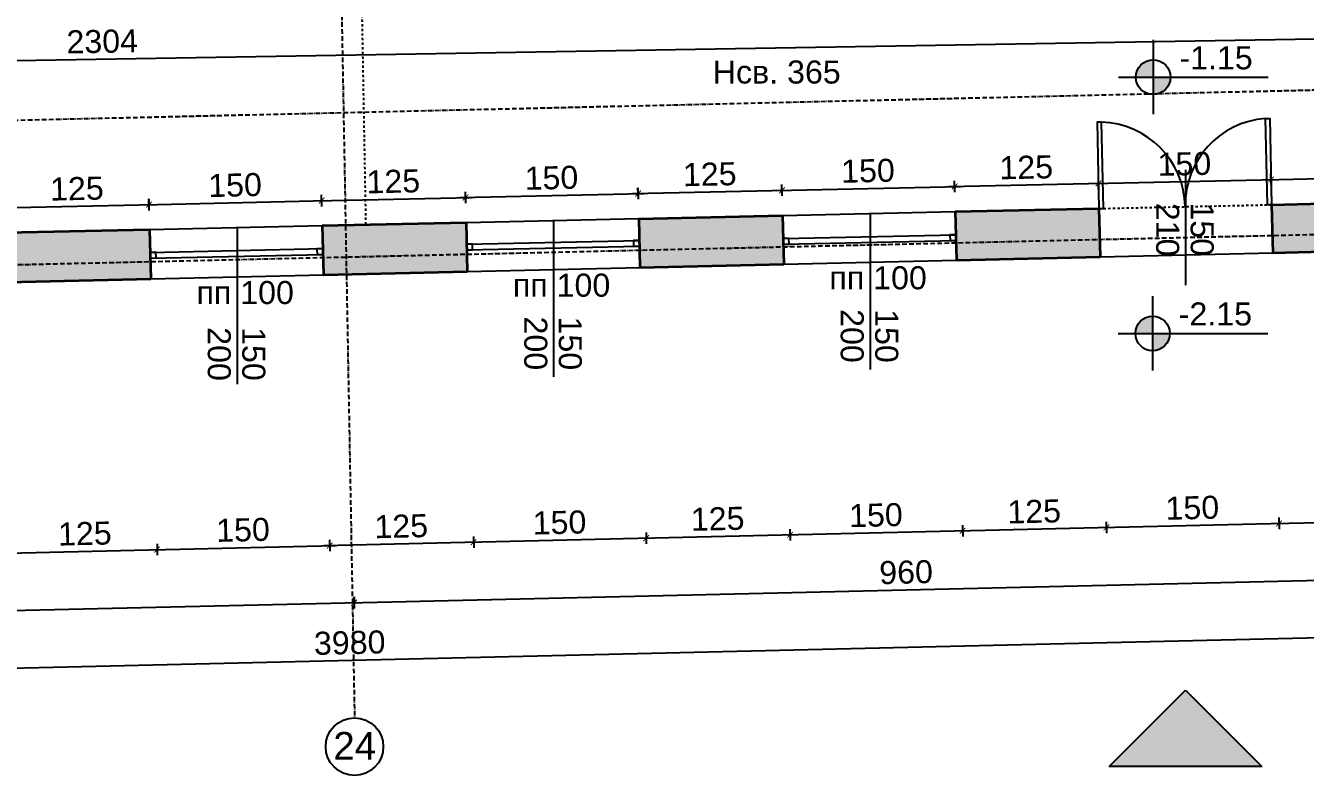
# Model space of a CAD drawing. Header units: inches. Extents: x -72385 to 39588, y -6525 to 66685.
# Drawn here: x -39967 to -38855, y 19434 to 20085 of the extents above; entities that cross this region are included whole.
import ezdxf

# ---------------------------------------------------------------- set-up
doc = ezdxf.new("R2010")
doc.units = ezdxf.units.IN
doc.header["$MEASUREMENT"] = 0
doc.linetypes.add('DashDot', pattern=[0.6, 0.4, -0.1, 0, -0.1])
doc.linetypes.add('Hidden', pattern=[0.4, 0.2, -0.2])
for name, color, linetype, lineweight in [('Врати', 251, 'Continuous', 25), ('Входове', 252, 'Continuous', 25), ('Изгледни линии', 253, 'Continuous', 25), ('Линия на разрез', 252, 'DashDot', 25), ('Надписи Hсв', 252, 'Continuous', 25), ('Надписи врати', 252, 'Continuous', 25), ('Надписи коти външни', 252, 'Continuous', 25), ('Надписи коти вътрешни', 252, 'Continuous', 25), ('Надписи нива', 252, 'Continuous', 25), ('Надписи Оси', 252, 'Continuous', 25), ('Надписи прозорци', 252, 'Continuous', 25), ('Оси', 252, 'DashDot', 25), ('Прозорци', 251, 'Continuous', 25), ('Пунктир', 253, 'Hidden', 25), ('Разрезни линии', 7, 'Continuous', 35), ('Щрих стени', 254, 'Continuous', 25)]:
    doc.layers.add(name, color=color, linetype=linetype, lineweight=lineweight)
doc.styles.add('Arial Regular', font='arial.ttf')
doc.styles.get("Standard").update_dxf_attribs({"font": 'arial.ttf'})
doc.dimstyles.new('Annotative', dxfattribs={"dimscale": 0, "dimtxt": 20, "dimasz": 5, "dimexe": 5, "dimexo": 5, "dimgap": 5, "dimtad": 1, "dimdec": 0, "dimzin": 0, "dimdsep": 46, "dimtxsty": 'Standard', "dimblk": 'ARCHTICK', "dimcen": 5, "dimdle": 5, "dimadec": 0, "dimazin": 0, "dimtfac": 1, "dimtdec": 0, "dimtofl": 0, "dimtmove": 0, "dimatfit": 3, "dimldrblk": 'ARCHTICK', "dimfxl": 5, "dimfxlon": 1, "dimtolj": 1, "dimtzin": 0, "dimarcsym": 1})

# ---------------------------------------------------------------- blocks, each defined once
blk = doc.blocks.new('_ArchTick')
at = {"color": 0, "linetype": 'ByBlock', "const_width": 0.15}
blk.add_lwpolyline([(-0.5, -0.5), (0.5, 0.5)], dxfattribs=at)
blk = doc.blocks.new('*D3326')
at = {"layer": 'Defpoints', "color": 0, "ltscale": 50, "transparency": 16777216}
for p in [(-39859.4, 19929.5), (-39983.9, 19905.3), (-39859, 19908)]:
    blk.add_point(p, dxfattribs=at)
at = {"layer": 'Надписи коти вътрешни', "color": 0, "lineweight": -2, "ltscale": 50, "transparency": 16777216}
for p, q in [((-39989.4, 19926.6), (-39854.4, 19929.6)), ((-39984.3, 19921.8), (-39984.5, 19931.8)), ((-39859.3, 19924.5), (-39859.5, 19934.5))]:
    blk.add_line(p, q, dxfattribs=at)
at = {"layer": 'Надписи коти вътрешни', "color": 0, "lineweight": -2, "ltscale": 50, "transparency": 16777216, "xscale": 5, "yscale": 5, "zscale": 5}
for p, rotation in [((-39984.4, 19926.8), 181.2547692841759), ((-39859.4, 19929.5), 1.254769284175921)]:
    blk.add_blockref('_ArchTick', p, dxfattribs=dict(at, rotation=rotation))
at = {"layer": 'Надписи коти вътрешни', "color": 0, "ltscale": 50, "transparency": 16777216, "insert": (-39922.2, 19943.3), "char_height": 20, "attachment_point": 5, "rotation": 1.2548}
blk.add_mtext('\\A1;125', dxfattribs=at)
blk = doc.blocks.new('*D3327')
at = {"layer": 'Defpoints', "color": 0, "ltscale": 50, "transparency": 16777216}
for p in [(-39709.5, 19933), (-39859, 19908), (-39709, 19911.5)]:
    blk.add_point(p, dxfattribs=at)
at = {"layer": 'Надписи коти вътрешни', "color": 0, "lineweight": -2, "ltscale": 50, "transparency": 16777216}
for p, q in [((-39709.4, 19928), (-39709.6, 19938)), ((-39864.5, 19929.4), (-39704.5, 19933.1)), ((-39859.3, 19924.5), (-39859.6, 19934.5))]:
    blk.add_line(p, q, dxfattribs=at)
at = {"layer": 'Надписи коти вътрешни', "color": 0, "lineweight": -2, "ltscale": 50, "transparency": 16777216, "xscale": 5, "yscale": 5, "zscale": 5}
for p, rotation in [((-39859.5, 19929.5), 181.33372640384), ((-39709.5, 19933), 1.333726403840047)]:
    blk.add_blockref('_ArchTick', p, dxfattribs=dict(at, rotation=rotation))
at = {"layer": 'Надписи коти вътрешни', "color": 0, "ltscale": 50, "transparency": 16777216, "insert": (-39784.8, 19946.4), "char_height": 20, "attachment_point": 5, "rotation": 1.3337}
blk.add_mtext('\\A1;150', dxfattribs=at)
blk = doc.blocks.new('*D3328')
at = {"layer": 'Defpoints', "color": 0, "ltscale": 50, "transparency": 16777216}
for p in [(-39584.5, 19935.7), (-39709, 19911.3), (-39584, 19914.1)]:
    blk.add_point(p, dxfattribs=at)
at = {"layer": 'Надписи коти вътрешни', "color": 0, "lineweight": -2, "ltscale": 50, "transparency": 16777216}
for p, q in [((-39709.4, 19928), (-39709.6, 19938)), ((-39584.4, 19930.7), (-39584.6, 19940.7)), ((-39714.5, 19932.9), (-39579.5, 19935.8))]:
    blk.add_line(p, q, dxfattribs=at)
at = {"layer": 'Надписи коти вътрешни', "color": 0, "lineweight": -2, "ltscale": 50, "transparency": 16777216, "xscale": 5, "yscale": 5, "zscale": 5}
for p, rotation in [((-39584.5, 19935.7), 1.254769284175997), ((-39709.5, 19933), 181.2547692841759)]:
    blk.add_blockref('_ArchTick', p, dxfattribs=dict(at, rotation=rotation))
at = {"layer": 'Надписи коти вътрешни', "color": 0, "ltscale": 50, "transparency": 16777216, "insert": (-39647.3, 19949.6), "char_height": 20, "attachment_point": 5, "rotation": 1.2548}
blk.add_mtext('\\A1;125', dxfattribs=at)
blk = doc.blocks.new('*D3329')
at = {"layer": 'Defpoints', "color": 0, "ltscale": 50, "transparency": 16777216}
for p in [(-39434.6, 19939.2), (-39434.1, 19917.6), (-39584, 19914.1)]:
    blk.add_point(p, dxfattribs=at)
at = {"layer": 'Надписи коти вътрешни', "color": 0, "lineweight": -2, "ltscale": 50, "transparency": 16777216}
for p, q in [((-39589.5, 19935.6), (-39429.6, 19939.3)), ((-39584.4, 19930.7), (-39584.6, 19940.7)), ((-39434.4, 19934.2), (-39434.7, 19944.2))]:
    blk.add_line(p, q, dxfattribs=at)
at = {"layer": 'Надписи коти вътрешни', "color": 0, "lineweight": -2, "ltscale": 50, "transparency": 16777216, "xscale": 5, "yscale": 5, "zscale": 5}
for p, rotation in [((-39584.5, 19935.7), 181.33372640384), ((-39434.6, 19939.2), 1.333726403840047)]:
    blk.add_blockref('_ArchTick', p, dxfattribs=dict(at, rotation=rotation))
at = {"layer": 'Надписи коти вътрешни', "color": 0, "ltscale": 50, "transparency": 16777216, "insert": (-39509.9, 19952.7), "char_height": 20, "attachment_point": 5, "rotation": 1.3337}
blk.add_mtext('\\A1;150', dxfattribs=at)
blk = doc.blocks.new('*D3330')
at = {"layer": 'Defpoints', "color": 0, "ltscale": 50, "transparency": 16777216}
for p in [(-39309.6, 19941.9), (-39434.1, 19917.3), (-39309.1, 19920.1)]:
    blk.add_point(p, dxfattribs=at)
at = {"layer": 'Надписи коти вътрешни', "color": 0, "lineweight": -2, "ltscale": 50, "transparency": 16777216}
for p, q in [((-39439.5, 19939.1), (-39304.6, 19942.1)), ((-39434.4, 19934.2), (-39434.6, 19944.2)), ((-39309.5, 19937), (-39309.7, 19946.9))]:
    blk.add_line(p, q, dxfattribs=at)
at = {"layer": 'Надписи коти вътрешни', "color": 0, "lineweight": -2, "ltscale": 50, "transparency": 16777216, "xscale": 5, "yscale": 5, "zscale": 5}
for p, rotation in [((-39434.5, 19939.2), 181.2547692841726), ((-39309.6, 19941.9), 1.254769284172587)]:
    blk.add_blockref('_ArchTick', p, dxfattribs=dict(at, rotation=rotation))
at = {"layer": 'Надписи коти вътрешни', "color": 0, "ltscale": 50, "transparency": 16777216, "insert": (-39372.4, 19955.8), "char_height": 20, "attachment_point": 5, "rotation": 1.2548}
blk.add_mtext('\\A1;125', dxfattribs=at)
blk = doc.blocks.new('*D3331')
at = {"layer": 'Defpoints', "color": 0, "ltscale": 50, "transparency": 16777216}
for p in [(-39159.6, 19945.2), (-39309.1, 19920.1), (-39159.1, 19923.4)]:
    blk.add_point(p, dxfattribs=at)
at = {"layer": 'Надписи коти вътрешни', "color": 0, "lineweight": -2, "ltscale": 50, "transparency": 16777216}
for p, q in [((-39159.5, 19940.2), (-39159.7, 19950.2)), ((-39314.6, 19941.8), (-39154.6, 19945.3)), ((-39309.5, 19937), (-39309.7, 19946.9))]:
    blk.add_line(p, q, dxfattribs=at)
at = {"layer": 'Надписи коти вътрешни', "color": 0, "lineweight": -2, "ltscale": 50, "transparency": 16777216, "xscale": 5, "yscale": 5, "zscale": 5}
for p, rotation in [((-39159.6, 19945.2), 1.25476928417657), ((-39309.6, 19941.9), 181.2547692841766)]:
    blk.add_blockref('_ArchTick', p, dxfattribs=dict(at, rotation=rotation))
at = {"layer": 'Надписи коти вътрешни', "color": 0, "ltscale": 50, "transparency": 16777216, "insert": (-39234.9, 19958.8), "char_height": 20, "attachment_point": 5, "rotation": 1.2548}
blk.add_mtext('\\A1;150', dxfattribs=at)
blk = doc.blocks.new('*D3332')
at = {"layer": 'Defpoints', "color": 0, "ltscale": 50, "transparency": 16777216}
for p in [(-39034.6, 19948), (-39034.2, 19926.1), (-39159.1, 19923.4)]:
    blk.add_point(p, dxfattribs=at)
at = {"layer": 'Надписи коти вътрешни', "color": 0, "lineweight": -2, "ltscale": 50, "transparency": 16777216}
for p, q in [((-39164.6, 19945.1), (-39029.6, 19948.1)), ((-39159.5, 19940.2), (-39159.7, 19950.2)), ((-39034.5, 19943), (-39034.7, 19953))]:
    blk.add_line(p, q, dxfattribs=at)
at = {"layer": 'Надписи коти вътрешни', "color": 0, "lineweight": -2, "ltscale": 50, "transparency": 16777216, "xscale": 5, "yscale": 5, "zscale": 5}
for p, rotation in [((-39159.6, 19945.2), 181.2547692841759), ((-39034.6, 19948), 1.254769284175921)]:
    blk.add_blockref('_ArchTick', p, dxfattribs=dict(at, rotation=rotation))
at = {"layer": 'Надписи коти вътрешни', "color": 0, "ltscale": 50, "transparency": 16777216, "insert": (-39097.4, 19961.8), "char_height": 20, "attachment_point": 5, "rotation": 1.2548}
blk.add_mtext('\\A1;125', dxfattribs=at)
blk = doc.blocks.new('*D3333')
at = {"layer": 'Defpoints', "color": 0, "ltscale": 50, "transparency": 16777216}
for p in [(-38884.7, 19951.3), (-39034.2, 19926.1), (-38884.2, 19929.4)]:
    blk.add_point(p, dxfattribs=at)
at = {"layer": 'Надписи коти вътрешни', "color": 0, "lineweight": -2, "ltscale": 50, "transparency": 16777216}
for p, q in [((-39039.6, 19947.9), (-38879.7, 19951.4)), ((-39034.5, 19943), (-39034.7, 19953)), ((-38884.6, 19946.3), (-38884.8, 19956.3))]:
    blk.add_line(p, q, dxfattribs=at)
at = {"layer": 'Надписи коти вътрешни', "color": 0, "lineweight": -2, "ltscale": 50, "transparency": 16777216, "xscale": 5, "yscale": 5, "zscale": 5}
for p, rotation in [((-39034.6, 19948), 181.254769282157), ((-38884.7, 19951.3), 1.254769282156981)]:
    blk.add_blockref('_ArchTick', p, dxfattribs=dict(at, rotation=rotation))
at = {"layer": 'Надписи коти вътрешни', "color": 0, "ltscale": 50, "transparency": 16777216, "insert": (-38960, 19964.8), "char_height": 20, "attachment_point": 5, "rotation": 1.2548}
blk.add_mtext('\\A1;150', dxfattribs=at)
blk = doc.blocks.new('*D3334')
at = {"layer": 'Defpoints', "color": 0, "ltscale": 50, "transparency": 16777216}
for p in [(-38747.4, 19954.3), (-38884.2, 19929.4), (-38746.9, 19932.4)]:
    blk.add_point(p, dxfattribs=at)
at = {"layer": 'Надписи коти вътрешни', "color": 0, "lineweight": -2, "ltscale": 50, "transparency": 16777216}
for p, q in [((-38747.3, 19949.3), (-38747.5, 19959.3)), ((-38889.7, 19951.1), (-38742.4, 19954.4)), ((-38884.6, 19946.3), (-38884.8, 19956.3))]:
    blk.add_line(p, q, dxfattribs=at)
at = {"layer": 'Надписи коти вътрешни', "color": 0, "lineweight": -2, "ltscale": 50, "transparency": 16777216, "xscale": 5, "yscale": 5, "zscale": 5}
for p, rotation in [((-38884.7, 19951.3), 181.2547692841747), ((-38747.4, 19954.3), 1.254769284174712)]:
    blk.add_blockref('_ArchTick', p, dxfattribs=dict(at, rotation=rotation))
at = {"layer": 'Надписи коти вътрешни', "color": 0, "ltscale": 50, "transparency": 16777216, "insert": (-38816.3, 19968), "char_height": 20, "attachment_point": 5, "rotation": 1.2548}
blk.add_mtext('\\A1;137', dxfattribs=at)
blk = doc.blocks.new('*D4644')
at = {"layer": 'Defpoints', "color": 0, "ltscale": 50, "transparency": 16777216}
for p in [(-38749.6, 20171.7), (-41053.5, 20133.6), (-38748, 20074.9)]:
    blk.add_point(p, dxfattribs=at)
at = {"layer": 'Надписи коти вътрешни', "color": 0, "lineweight": -2, "ltscale": 50, "transparency": 16777216}
for p, q in [((-41056.9, 20036.7), (-38743, 20075)), ((-38748.1, 20079.9), (-38748, 20069.9)), ((-41052, 20041.8), (-41051.8, 20031.8))]:
    blk.add_line(p, q, dxfattribs=at)
at = {"layer": 'Надписи коти вътрешни', "color": 0, "lineweight": -2, "ltscale": 50, "transparency": 16777216, "xscale": 5, "yscale": 5, "zscale": 5}
for p, rotation in [((-38748, 20074.9), 0.9485552265700729), ((-41051.9, 20036.8), 180.9485552265701)]:
    blk.add_blockref('_ArchTick', p, dxfattribs=dict(at, rotation=rotation))
at = {"layer": 'Надписи коти вътрешни', "color": 0, "ltscale": 50, "transparency": 16777216, "insert": (-39900.2, 20071.1), "char_height": 20, "attachment_point": 5, "rotation": 0.9486}
blk.add_mtext('\\A1;2304', dxfattribs=at)
blk = doc.blocks.new('*D5786')
at = {"layer": 'Defpoints', "color": 0, "ltscale": 10, "transparency": 16777216}
for p in [(-39982.9, 19862.2), (-39858, 19865.1), (-39852.5, 19630.1)]:
    blk.add_point(p, dxfattribs=at)
at = {"layer": 'Надписи коти външни', "color": 0, "lineweight": -2, "ltscale": 10, "transparency": 16777216}
for p, q in [((-39982.4, 19627.1), (-39847.5, 19630.3)), ((-39977.6, 19632.2), (-39977.3, 19622.2)), ((-39852.6, 19635.1), (-39852.4, 19625.1))]:
    blk.add_line(p, q, dxfattribs=at)
at = {"layer": 'Надписи коти външни', "color": 0, "lineweight": -2, "ltscale": 10, "transparency": 16777216, "xscale": 5, "yscale": 5, "zscale": 5}
for p, rotation in [((-39977.5, 19627.2), 181.3337264038452), ((-39852.5, 19630.1), 1.333726403845212)]:
    blk.add_blockref('_ArchTick', p, dxfattribs=dict(at, rotation=rotation))
at = {"layer": 'Надписи коти външни', "color": 0, "ltscale": 10, "transparency": 16777216, "insert": (-39915.3, 19643.9), "char_height": 20, "attachment_point": 5, "rotation": 1.3337}
blk.add_mtext('\\A1;125', dxfattribs=at)
blk = doc.blocks.new('*D5787')
at = {"layer": 'Defpoints', "color": 0, "ltscale": 10, "transparency": 16777216}
for p in [(-39858, 19865.1), (-39708, 19868.6), (-39702.5, 19633.6)]:
    blk.add_point(p, dxfattribs=at)
at = {"layer": 'Надписи коти външни', "color": 0, "lineweight": -2, "ltscale": 10, "transparency": 16777216}
for p, q in [((-39702.6, 19638.6), (-39702.4, 19628.6)), ((-39857.5, 19630), (-39697.5, 19633.7)), ((-39852.6, 19635.1), (-39852.4, 19625.1))]:
    blk.add_line(p, q, dxfattribs=at)
at = {"layer": 'Надписи коти външни', "color": 0, "lineweight": -2, "ltscale": 10, "transparency": 16777216, "xscale": 5, "yscale": 5, "zscale": 5}
for p, rotation in [((-39852.5, 19630.1), 181.3337264038304), ((-39702.5, 19633.6), 1.333726403830378)]:
    blk.add_blockref('_ArchTick', p, dxfattribs=dict(at, rotation=rotation))
at = {"layer": 'Надписи коти външни', "color": 0, "ltscale": 10, "transparency": 16777216, "insert": (-39777.9, 19647.1), "char_height": 20, "attachment_point": 5, "rotation": 1.3337}
blk.add_mtext('\\A1;150', dxfattribs=at)
blk = doc.blocks.new('*D5788')
at = {"layer": 'Defpoints', "color": 0, "ltscale": 10, "transparency": 16777216}
for p in [(-39583, 19871.5), (-39708, 19868.6), (-39577.6, 19636.5)]:
    blk.add_point(p, dxfattribs=at)
at = {"layer": 'Надписи коти външни', "color": 0, "lineweight": -2, "ltscale": 10, "transparency": 16777216}
for p, q in [((-39707.5, 19633.5), (-39572.6, 19636.7)), ((-39702.6, 19638.6), (-39702.4, 19628.6)), ((-39577.7, 19641.5), (-39577.4, 19631.5))]:
    blk.add_line(p, q, dxfattribs=at)
at = {"layer": 'Надписи коти външни', "color": 0, "lineweight": -2, "ltscale": 10, "transparency": 16777216, "xscale": 5, "yscale": 5, "zscale": 5}
for p, rotation in [((-39577.6, 19636.5), 1.333726403831956), ((-39702.5, 19633.6), 181.333726403832)]:
    blk.add_blockref('_ArchTick', p, dxfattribs=dict(at, rotation=rotation))
at = {"layer": 'Надписи коти външни', "color": 0, "ltscale": 10, "transparency": 16777216, "insert": (-39640.4, 19650.3), "char_height": 20, "attachment_point": 5, "rotation": 1.3337}
blk.add_mtext('\\A1;125', dxfattribs=at)
blk = doc.blocks.new('*D5789')
at = {"layer": 'Defpoints', "color": 0, "ltscale": 10, "transparency": 16777216}
for p in [(-39583, 19871.5), (-39433.1, 19875), (-39427.6, 19640)]:
    blk.add_point(p, dxfattribs=at)
at = {"layer": 'Надписи коти външни', "color": 0, "lineweight": -2, "ltscale": 10, "transparency": 16777216}
for p, q in [((-39582.6, 19636.4), (-39422.6, 19640.2)), ((-39577.7, 19641.5), (-39577.4, 19631.5)), ((-39427.7, 19645), (-39427.5, 19635))]:
    blk.add_line(p, q, dxfattribs=at)
at = {"layer": 'Надписи коти външни', "color": 0, "lineweight": -2, "ltscale": 10, "transparency": 16777216, "xscale": 5, "yscale": 5, "zscale": 5}
for p, rotation in [((-39577.6, 19636.5), 181.3337264038428), ((-39427.6, 19640), 1.333726403842757)]:
    blk.add_blockref('_ArchTick', p, dxfattribs=dict(at, rotation=rotation))
at = {"layer": 'Надписи коти външни', "color": 0, "ltscale": 10, "transparency": 16777216, "insert": (-39502.9, 19653.5), "char_height": 20, "attachment_point": 5, "rotation": 1.3337}
blk.add_mtext('\\A1;150', dxfattribs=at)
blk = doc.blocks.new('*D5790')
at = {"layer": 'Defpoints', "color": 0, "ltscale": 10, "transparency": 16777216}
for p in [(-39433.1, 19875), (-39308.1, 19877.9), (-39302.6, 19642.9)]:
    blk.add_point(p, dxfattribs=at)
at = {"layer": 'Надписи коти външни', "color": 0, "lineweight": -2, "ltscale": 10, "transparency": 16777216}
for p, q in [((-39302.7, 19647.9), (-39302.5, 19637.9)), ((-39432.6, 19639.9), (-39297.6, 19643.1)), ((-39427.7, 19645), (-39427.5, 19635))]:
    blk.add_line(p, q, dxfattribs=at)
at = {"layer": 'Надписи коти външни', "color": 0, "lineweight": -2, "ltscale": 10, "transparency": 16777216, "xscale": 5, "yscale": 5, "zscale": 5}
for p, rotation in [((-39427.6, 19640), 181.333726403832), ((-39302.6, 19642.9), 1.333726403832032)]:
    blk.add_blockref('_ArchTick', p, dxfattribs=dict(at, rotation=rotation))
at = {"layer": 'Надписи коти външни', "color": 0, "ltscale": 10, "transparency": 16777216, "insert": (-39365.5, 19656.7), "char_height": 20, "attachment_point": 5, "rotation": 1.3337}
blk.add_mtext('\\A1;125', dxfattribs=at)
blk = doc.blocks.new('*D5808')
at = {"layer": 'Defpoints', "color": 0, "ltscale": 10, "transparency": 16777216}
for p in [(-39158.1, 19881.4), (-39308.1, 19877.9), (-39152.7, 19646.4)]:
    blk.add_point(p, dxfattribs=at)
at = {"layer": 'Надписи коти външни', "color": 0, "lineweight": -2, "ltscale": 10, "transparency": 16777216}
for p, q in [((-39302.7, 19647.9), (-39302.5, 19637.9)), ((-39152.8, 19651.4), (-39152.6, 19641.4)), ((-39307.6, 19642.8), (-39147.7, 19646.6))]:
    blk.add_line(p, q, dxfattribs=at)
at = {"layer": 'Надписи коти външни', "color": 0, "lineweight": -2, "ltscale": 10, "transparency": 16777216, "xscale": 5, "yscale": 5, "zscale": 5}
for p, rotation in [((-39152.7, 19646.4), 1.333726403830314), ((-39302.6, 19642.9), 181.3337264038303)]:
    blk.add_blockref('_ArchTick', p, dxfattribs=dict(at, rotation=rotation))
at = {"layer": 'Надписи коти външни', "color": 0, "ltscale": 10, "transparency": 16777216, "insert": (-39228, 19659.9), "char_height": 20, "attachment_point": 5, "rotation": 1.3337}
blk.add_mtext('\\A1;150', dxfattribs=at)
blk = doc.blocks.new('*D5809')
at = {"layer": 'Defpoints', "color": 0, "ltscale": 10, "transparency": 16777216}
for p in [(-39158.1, 19881.4), (-39033.2, 19884.3), (-39027.7, 19649.3)]:
    blk.add_point(p, dxfattribs=at)
at = {"layer": 'Надписи коти външни', "color": 0, "lineweight": -2, "ltscale": 10, "transparency": 16777216}
for p, q in [((-39157.7, 19646.3), (-39022.7, 19649.5)), ((-39152.8, 19651.4), (-39152.6, 19641.4)), ((-39027.8, 19654.3), (-39027.6, 19644.3))]:
    blk.add_line(p, q, dxfattribs=at)
at = {"layer": 'Надписи коти външни', "color": 0, "lineweight": -2, "ltscale": 10, "transparency": 16777216, "xscale": 5, "yscale": 5, "zscale": 5}
for p, rotation in [((-39152.7, 19646.4), 181.333726403832), ((-39027.7, 19649.3), 1.333726403832032)]:
    blk.add_blockref('_ArchTick', p, dxfattribs=dict(at, rotation=rotation))
at = {"layer": 'Надписи коти външни', "color": 0, "ltscale": 10, "transparency": 16777216, "insert": (-39090.5, 19663.1), "char_height": 20, "attachment_point": 5, "rotation": 1.3337}
blk.add_mtext('\\A1;125', dxfattribs=at)
blk = doc.blocks.new('*D5810')
at = {"layer": 'Defpoints', "color": 0, "ltscale": 10, "transparency": 16777216}
for p in [(-39033.2, 19884.3), (-38883.2, 19887.8), (-38877.7, 19652.8)]:
    blk.add_point(p, dxfattribs=at)
at = {"layer": 'Надписи коти външни', "color": 0, "lineweight": -2, "ltscale": 10, "transparency": 16777216}
for p, q in [((-39032.7, 19649.2), (-38872.7, 19653)), ((-39027.8, 19654.3), (-39027.6, 19644.3)), ((-38877.9, 19657.8), (-38877.6, 19647.8))]:
    blk.add_line(p, q, dxfattribs=at)
at = {"layer": 'Надписи коти външни', "color": 0, "lineweight": -2, "ltscale": 10, "transparency": 16777216, "xscale": 5, "yscale": 5, "zscale": 5}
for p, rotation in [((-39027.7, 19649.3), 181.3337264038303), ((-38877.7, 19652.8), 1.333726403830314)]:
    blk.add_blockref('_ArchTick', p, dxfattribs=dict(at, rotation=rotation))
at = {"layer": 'Надписи коти външни', "color": 0, "ltscale": 10, "transparency": 16777216, "insert": (-38953.1, 19666.3), "char_height": 20, "attachment_point": 5, "rotation": 1.3337}
blk.add_mtext('\\A1;150', dxfattribs=at)
blk = doc.blocks.new('*D6013')
at = {"layer": 'Defpoints', "color": 0, "ltscale": 10, "transparency": 16777216}
for p in [(-37702.8, 19915.3), (-41682.5, 19822.6), (-37695, 19580.4)]:
    blk.add_point(p, dxfattribs=at)
at = {"layer": 'Надписи коти външни', "color": 0, "lineweight": -2, "ltscale": 10, "transparency": 16777216}
for p, q in [((-37695.1, 19585.4), (-37694.8, 19575.4)), ((-41679.7, 19487.6), (-37690, 19580.5)), ((-41674.9, 19492.7), (-41674.6, 19482.7))]:
    blk.add_line(p, q, dxfattribs=at)
at = {"layer": 'Надписи коти външни', "color": 0, "lineweight": -2, "ltscale": 10, "transparency": 16777216, "xscale": 5, "yscale": 5, "zscale": 5}
for p, rotation in [((-37695, 19580.4), 1.33402239480371), ((-41674.7, 19487.7), 181.3340223948037)]:
    blk.add_blockref('_ArchTick', p, dxfattribs=dict(at, rotation=rotation))
at = {"layer": 'Надписи коти външни', "color": 0, "ltscale": 10, "transparency": 16777216, "insert": (-39685.2, 19549.2), "char_height": 20, "attachment_point": 5, "rotation": 1.334}
blk.add_mtext('\\A1;3980', dxfattribs=at)
blk = doc.blocks.new('*D6558')
at = {"layer": 'Defpoints', "color": 0, "ltscale": 10, "transparency": 16777216}
for p in [(-37702.8, 19915.3), (-38883.2, 19887.8), (-37697.3, 19680.3)]:
    blk.add_point(p, dxfattribs=at)
at = {"layer": 'Надписи коти външни', "color": 0, "lineweight": -2, "ltscale": 10, "transparency": 16777216}
for p, q in [((-37697.4, 19685.3), (-37697.2, 19675.3)), ((-38882.7, 19652.7), (-37692.3, 19680.5)), ((-38877.9, 19657.8), (-38877.6, 19647.8))]:
    blk.add_line(p, q, dxfattribs=at)
at = {"layer": 'Надписи коти външни', "color": 0, "lineweight": -2, "ltscale": 10, "transparency": 16777216, "xscale": 5, "yscale": 5, "zscale": 5}
for p, rotation in [((-37697.3, 19680.3), 1.33472429729134), ((-38877.7, 19652.8), 181.3347242972914)]:
    blk.add_blockref('_ArchTick', p, dxfattribs=dict(at, rotation=rotation))
at = {"layer": 'Надписи коти външни', "color": 0, "ltscale": 10, "transparency": 16777216, "insert": (-38287.9, 19681.8), "char_height": 20, "attachment_point": 5, "rotation": 1.3347}
blk.add_mtext('\\A1;1180', dxfattribs=at)
blk = doc.blocks.new('*D6597')
at = {"layer": 'Defpoints', "color": 0, "ltscale": 10, "transparency": 16777216}
for p in [(-39688.3, 19883.9), (-40443.1, 19866.5), (-39681.4, 19584.1)]:
    blk.add_point(p, dxfattribs=at)
at = {"layer": 'Надписи коти външни', "color": 0, "lineweight": -2, "ltscale": 10, "transparency": 16777216}
for p, q in [((-40441.2, 19566.5), (-39676.4, 19584.2)), ((-39681.5, 19589.1), (-39681.3, 19579.1)), ((-40436.3, 19571.7), (-40436.1, 19561.7))]:
    blk.add_line(p, q, dxfattribs=at)
at = {"layer": 'Надписи коти външни', "color": 0, "lineweight": -2, "ltscale": 10, "transparency": 16777216, "xscale": 5, "yscale": 5, "zscale": 5}
for p, rotation in [((-39681.4, 19584.1), 1.324893216666118), ((-40436.2, 19566.7), 181.3248932166661)]:
    blk.add_blockref('_ArchTick', p, dxfattribs=dict(at, rotation=rotation))
at = {"layer": 'Надписи коти външни', "color": 0, "ltscale": 10, "transparency": 16777216, "insert": (-40059.1, 19590.5), "char_height": 20, "attachment_point": 5, "rotation": 1.3249}
blk.add_mtext('\\A1;755', dxfattribs=at)
blk = doc.blocks.new('*D6594')
at = {"layer": 'Defpoints', "color": 0, "ltscale": 10, "transparency": 16777216}
for p in [(-38728.6, 19906.4), (-39688.3, 19883.9), (-38721.6, 19606.5)]:
    blk.add_point(p, dxfattribs=at)
at = {"layer": 'Надписи коти външни', "color": 0, "lineweight": -2, "ltscale": 10, "transparency": 16777216}
for p, q in [((-39686.3, 19583.9), (-38716.6, 19606.6)), ((-38721.7, 19611.5), (-38721.4, 19601.5)), ((-39681.4, 19589), (-39681.2, 19579))]:
    blk.add_line(p, q, dxfattribs=at)
at = {"layer": 'Надписи коти външни', "color": 0, "lineweight": -2, "ltscale": 10, "transparency": 16777216, "xscale": 5, "yscale": 5, "zscale": 5}
for p, rotation in [((-38721.6, 19606.5), 1.340673327828443), ((-39681.3, 19584), 181.3406733278284)]:
    blk.add_blockref('_ArchTick', p, dxfattribs=dict(at, rotation=rotation))
at = {"layer": 'Надписи коти външни', "color": 0, "ltscale": 10, "transparency": 16777216, "insert": (-39201.8, 19610.4), "char_height": 20, "attachment_point": 5, "rotation": 1.3407}
blk.add_mtext('\\A1;960', dxfattribs=at)

msp = doc.modelspace()

# ---------------------------------------------------------------- hatches: boundary and pattern name
at = {"layer": 'Входове', "ltscale": 10}
h = msp.add_hatch(color=256, dxfattribs=at)
h.dxf.hatch_style = 1
h.paths.add_polyline_path([(-38892.7, 19441.8), (-38959, 19508.1), (-39025.3, 19441.8)])
at = {"layer": 'Надписи нива', "ltscale": 50}
h = msp.add_hatch(color=256, dxfattribs=at)
h.dxf.hatch_style = 1
h.paths.add_polyline_path([(-38987.1, 20025.1, 0.414214), (-38972.1, 20040.1), (-38987.1, 20040.1)])
h.paths.add_polyline_path([(-38987.1, 20040.1), (-38987.1, 20055.1, 0.414214), (-39002.1, 20040.1)])
h = msp.add_hatch(color=256, dxfattribs=at)
h.dxf.hatch_style = 1
h.paths.add_polyline_path([(-38987.6, 19802.7, 0.414214), (-38972.6, 19817.7), (-38987.6, 19817.7)])
h.paths.add_polyline_path([(-38987.6, 19817.7), (-38987.6, 19832.7, 0.414214), (-39002.6, 19817.7)])
at = {"layer": 'Щрих стени', "ltscale": 10}
h = msp.add_hatch(color=256, dxfattribs=at)
h.dxf.hatch_style = 1
h.paths.add_polyline_path([(-39430.6, 20874.2), (-39525.6, 20872.5), (-39524.8, 20827.5), (-39429.8, 20829.3)])
h.paths.add_polyline_path([(-39185.6, 20878.8), (-39280.6, 20877), (-39279.8, 20832), (-39184.8, 20833.8)])
h.paths.add_polyline_path([(-38940.7, 20883.3), (-39035.7, 20881.6), (-39034.8, 20836.6), (-38939.9, 20838.3)])
h.paths.add_polyline_path([(-38688.1, 20903), (-38703.1, 20902.7), (-38702.9, 20887.7), (-38790.7, 20886.1), (-38789.9, 20841.1), (-38769.9, 20841.5), (-38763, 20241.5), (-38792.9, 20241), (-38792.7, 20216), (-38857.6, 20214.8), (-38856.8, 20169.8), (-38749.6, 20171.7), (-38749.3, 20137.7), (-38719.3, 20138), (-38722.3, 20397.7), (-38637, 20399.5), (-38637.6, 20429.5), (-38712.6, 20427.9), (-38714.9, 20628.8), (-38684.9, 20629.1)])
h.paths.add_polyline_path([(-39309.1, 19920.1), (-39434.1, 19917.3), (-39433.1, 19875), (-39308.1, 19877.9)])
h.paths.add_polyline_path([(-39034.2, 19926.1), (-39159.1, 19923.4), (-39158.1, 19881.4), (-39033.2, 19884.3)])
h.paths.add_polyline_path([(-37702.8, 19915.3), (-37710.3, 20400.9), (-37755.3, 20400.2), (-37748.4, 19954.3), (-38716.9, 19933.1), (-38717.4, 19978), (-38747.4, 19977.7), (-38746.9, 19932.4), (-38884.2, 19929.4), (-38883.2, 19887.8)])
h.paths.add_polyline_path([(-38441, 20438.5), (-38477.8, 20437.8), (-38476.9, 20397.8), (-38440.1, 20398.5)])
h.paths.add_polyline_path([(-38162.3, 20852.8), (-37762.4, 20860.2), (-37760, 20705.2), (-37799.9, 20704.4), (-37799.4, 20674.5), (-37769.5, 20675), (-37769, 20645), (-37759, 20645.2), (-37758.7, 20620.2), (-37713.7, 20620.9), (-37718.1, 20906), (-38223, 20896.6), (-38223.2, 20911.6), (-38238.2, 20911.4), (-38233.9, 20634), (-38203.9, 20634.3), (-38200.9, 20438.5), (-38280.9, 20436.8), (-38280.3, 20406.9), (-38205.4, 20408.4), (-38204.4, 20343.4), (-38154.4, 20344.4)])
h = msp.add_hatch(color=256, dxfattribs=at)
h.dxf.hatch_style = 1
h.paths.add_polyline_path([(-41279.3, 20173.1), (-41324.3, 20172.4), (-41328.5, 20387.4), (-41346, 20387), (-41341.8, 20172.1), (-41653.8, 20167.5), (-41655.4, 20253.3), (-41690.4, 20252.7), (-41687.4, 20087.7), (-41652.4, 20088.4), (-41653.5, 20150), (-41279.1, 20155.6)])
h.paths.add_polyline_path([(-41004.1, 20164.6), (-41029.1, 20164.2), (-41029.6, 20189.2), (-41054.6, 20188.7), (-41056.6, 20293.7), (-41086.6, 20293.1), (-41084.4, 20176), (-41179.3, 20174.6), (-41179.1, 20157.1), (-41084, 20158.5), (-41078.3, 19866.7), (-41648.1, 19853.4), (-41649.6, 19938.4), (-41684.6, 19937.8), (-41682.5, 19822.6), (-40957.7, 19839.5), (-40958.4, 19869.5), (-41048.3, 19867.4), (-41053.5, 20133.6), (-41003.7, 20134.4)])
h.paths.add_polyline_path([(-40655.4, 20851.5), (-40769.5, 20849.4), (-40770.1, 20870.6), (-40805.1, 20870.2), (-40804.7, 20853.8), (-40844.6, 20853), (-40844.5, 20848), (-40867.4, 20847.6), (-40866.8, 20817.6), (-40794.4, 20819), (-40784.5, 20168.3), (-40844.1, 20167.3), (-40843.7, 20136.8), (-40674, 20139.4), (-40674.5, 20170.1), (-40754.5, 20168.8), (-40764.4, 20819.5), (-40654.8, 20821.5)])
h.paths.add_polyline_path([(-40384.5, 20175), (-40414.5, 20174.5), (-40424.4, 20825.8), (-40409.9, 20826.1), (-40410.4, 20856.1), (-40505.4, 20854.3), (-40504.9, 20824.3), (-40481.9, 20824.7), (-40472.4, 20198.5), (-40497.4, 20198.1), (-40497, 20173.1), (-40574.5, 20171.8), (-40574.1, 20140.9), (-40384.1, 20143.8)])
h.paths.add_polyline_path([(-40683.4, 19875.9), (-40808.4, 19873), (-40807.7, 19843), (-40682.7, 19845.9)])
h.paths.add_polyline_path([(-40408.8, 19896), (-40455.2, 19895), (-40454.8, 19881.2), (-40533.5, 19879.4), (-40532.8, 19849.4), (-40407.8, 19852.3)])
h.paths.add_polyline_path([(-40133.9, 19902), (-40258.9, 19899.3), (-40257.8, 19855.8), (-40132.9, 19858.7)])
h.paths.add_polyline_path([(-39858, 19865.1), (-39859, 19908), (-39983.9, 19905.3), (-39982.9, 19862.2)])
h.paths.add_polyline_path([(-39006.8, 20167), (-39007.6, 20212), (-39678.5, 20199.5), (-39684.3, 20824.5), (-39674.7, 20824.7), (-39675.6, 20869.7), (-39770.5, 20867.9), (-39770, 20837.9), (-39726.9, 20838.7), (-39721, 20206.1), (-39741, 20205.8), (-39740.8, 20185.8), (-40234.6, 20177.5), (-40234.1, 20146.1), (-39675.4, 20154.6)])
h.paths.add_polyline_path([(-39584, 19914.1), (-39709, 19911.3), (-39708, 19868.6), (-39583, 19871.5)])
h.paths.add_polyline_path([(-39920.5, 20865.2), (-40015.5, 20863.4), (-40014.9, 20833.4), (-39920, 20835.2)], flags=17)
h.paths.add_polyline_path([(-40165.5, 20860.6), (-40260.5, 20858.9), (-40259.9, 20828.9), (-40164.9, 20830.6)])

# ---------------------------------------------------------------- linework, layer by layer
at = {"layer": 'Врати', "ltscale": 50}
for points in [[(-38884.2, 19929.4), (-38887.9, 19929.3), (-38889.6, 20004.3), (-38885.8, 20004.4)], [(-39034.2, 19926.1), (-39030.4, 19926.2), (-39032, 20001.2), (-39035.8, 20001.1)]]:
    msp.add_lwpolyline(points, close=True, dxfattribs=at)
for centre, start, end in [((-38884.2, 19929.4), 94.1208, 181.2548), ((-39034.2, 19926.1), 1.2548, 88.3888)]:
    msp.add_arc(centre, 75, start, end, dxfattribs=at)
at = {"layer": 'Входове', "ltscale": 10}
for p, q in [((-39025.3, 19441.8), (-38959, 19508.1)), ((-38959, 19508.1), (-38892.7, 19441.8)), ((-38892.7, 19441.8), (-39025.3, 19441.8))]:
    msp.add_line(p, q, dxfattribs=at)
at = {"layer": 'Изгледни линии', "ltscale": 50}
for p, q in [((-39584, 19914.1), (-39434.1, 19917.6)), ((-39309.1, 19920.1), (-39159.1, 19923.4)), ((-39859, 19908), (-39709, 19911.5)), ((-39308.1, 19877.9), (-39158.1, 19881.4)), ((-39033.2, 19884.3), (-38883.2, 19887.8)), ((-39583, 19871.5), (-39433.1, 19875)), ((-39858, 19865.1), (-39708, 19868.6))]:
    msp.add_line(p, q, dxfattribs=at)
at = {"layer": 'Линия на разрез', "ltscale": 10}
msp.add_line((-41831, 19959.6), (-37548, 20059.3), dxfattribs=at)
at = {"layer": 'Надписи врати', "ltscale": 50}
msp.add_line((-38959, 19959.7), (-38959, 19859.7), dxfattribs=at)
at = {"layer": 'Надписи нива', "ltscale": 50}
for p, q in [((-38987.1, 20072.4), (-38987.1, 20007.9)), ((-39017.1, 20040.1), (-38887.1, 20040.1)), ((-38987.6, 19850), (-38987.6, 19785.5)), ((-39017.6, 19817.7), (-38887.6, 19817.7))]:
    msp.add_line(p, q, dxfattribs=at)
for centre in [(-38987.1, 20040.1), (-38987.6, 19817.7)]:
    msp.add_circle(centre, 15, dxfattribs=at)
at = {"layer": 'Надписи Оси', "ltscale": 50}
msp.add_circle((-39681, 19459.1), 25, dxfattribs=at)
at = {"layer": 'Надписи прозорци', "ltscale": 50}
for p, q in [((-39508, 19915.8), (-39508, 19780.1)), ((-39233.1, 19921.7), (-39233.1, 19786.5)), ((-39783, 19909.8), (-39783, 19773.7))]:
    msp.add_line(p, q, dxfattribs=at)
at = {"layer": 'Оси', "ltscale": 10}
for p, q in [((-39713.1, 21246.6), (-39681, 19484.1)), ((-42065.2, 19828.7), (-37328.9, 19939))]:
    msp.add_line(p, q, dxfattribs=at)
at = {"layer": 'Прозорци', "ltscale": 50}
for p, q in [((-39583.6, 19895.2), (-39433.6, 19898.5)), ((-39583.5, 19890.2), (-39433.5, 19893.5)), ((-39308.6, 19900.1), (-39158.7, 19903.4)), ((-39308.5, 19895.1), (-39158.6, 19898.4)), ((-39858.5, 19888), (-39708.6, 19891.3)), ((-39858.4, 19883), (-39708.4, 19886.3))]:
    msp.add_line(p, q, dxfattribs=at)
for points in [[(-39583.5, 19890.2), (-39578.5, 19890.3), (-39578.6, 19895.3), (-39583.6, 19895.2), (-39583.5, 19890.2)], [(-39438.5, 19893.4), (-39433.5, 19893.5), (-39433.6, 19898.5), (-39438.6, 19898.4), (-39438.5, 19893.4)], [(-39308.5, 19895.1), (-39303.5, 19895.2), (-39303.6, 19900.2), (-39308.6, 19900.1), (-39308.5, 19895.1)], [(-39163.6, 19898.3), (-39158.6, 19898.4), (-39158.7, 19903.4), (-39163.7, 19903.3), (-39163.6, 19898.3)], [(-39858.4, 19883), (-39853.4, 19883.2), (-39853.5, 19888.2), (-39858.5, 19888), (-39858.4, 19883)], [(-39713.4, 19886.2), (-39708.4, 19886.3), (-39708.6, 19891.3), (-39713.6, 19891.2), (-39713.4, 19886.2)]]:
    msp.add_lwpolyline(points, dxfattribs=at)
at = {"layer": 'Пунктир', "ltscale": 10}
for p, q in [((-39671, 19912.2), (-39675.4, 20154.6)), ((-39034.2, 19926.1), (-38884.2, 19929.4))]:
    msp.add_line(p, q, dxfattribs=at)
at = {"layer": 'Разрезни линии', "ltscale": 50}
for p, q in [((-39159.1, 19923.4), (-39034.2, 19926.1)), ((-39034.2, 19926.1), (-39033.2, 19884.3)), ((-38884.2, 19929.4), (-38746.9, 19932.4)), ((-38884.2, 19929.4), (-38883.2, 19887.8)), ((-39434.1, 19917.3), (-39309.1, 19920.1)), ((-39434.1, 19917.3), (-39433.1, 19875)), ((-39309.1, 19920.1), (-39308.1, 19877.9)), ((-39159.1, 19923.4), (-39158.1, 19881.4)), ((-38883.2, 19887.8), (-37702.8, 19915.3)), ((-39983.9, 19905.3), (-39859, 19908)), ((-39859, 19908), (-39858, 19865.1)), ((-39709, 19911.3), (-39584, 19914.1)), ((-39709, 19911.3), (-39708, 19868.6)), ((-39584, 19914.1), (-39583, 19871.5)), ((-39158.1, 19881.4), (-39033.2, 19884.3)), ((-39708, 19868.6), (-39583, 19871.5)), ((-39433.1, 19875), (-39308.1, 19877.9)), ((-39982.9, 19862.2), (-39858, 19865.1))]:
    msp.add_line(p, q, dxfattribs=at)

# ---------------------------------------------------------------- texts
at = {"layer": 'Надписи Hсв', "ltscale": 100, "insert": (-39369.7, 20054.6), "char_height": 20, "width": 180.489, "attachment_point": 1, "style": 'Arial Regular'}
msp.add_mtext('\\pxt8;Hсв. 365', dxfattribs=at)
at = {"layer": 'Надписи врати', "ltscale": 100, "char_height": 20, "width": 180.489, "attachment_point": 1, "rotation": 270, "style": 'Arial Regular'}
for s, insert in [('210', (-38964.5, 19931.1)), ('150', (-38934.5, 19931.4))]:
    msp.add_mtext(s, dxfattribs=dict(at, insert=insert))
at = {"layer": 'Надписи нива', "ltscale": 100, "char_height": 20, "width": 180.489, "attachment_point": 1, "style": 'Arial Regular'}
for s, insert in [('-1.15', (-38964.3, 20066.9)), ('-2.15', (-38964.9, 19844.6))]:
    msp.add_mtext(s, dxfattribs=dict(at, insert=insert))
at = {"layer": 'Надписи Оси', "ltscale": 100, "insert": (-39694.4, 19471.8), "char_height": 24, "width": 27.213, "attachment_point": 1, "style": 'Arial Regular'}
msp.add_mtext('\\pxqc;24', dxfattribs=at)
at = {"layer": 'Надписи прозорци', "ltscale": 100, "char_height": 20, "width": 180.489, "attachment_point": 1, "style": 'Arial Regular'}
for insert in [(-39268.4, 19876), (-39818.3, 19863.2), (-39543.4, 19869.6)]:
    msp.add_mtext('пп 100', dxfattribs=dict(at, insert=insert))
at = {"layer": 'Надписи прозорци', "ltscale": 100, "char_height": 20, "width": 180.489, "attachment_point": 3, "rotation": 270, "style": 'Arial Regular'}
for s, insert in [('200', (-39238.6, 19792.2)), ('200', (-39513.5, 19785.8)), ('150', (-39483.5, 19785.8)), ('150', (-39208.6, 19792.2)), ('200', (-39788.5, 19776.5)), ('150', (-39758.5, 19776.6))]:
    msp.add_mtext(s, dxfattribs=dict(at, insert=insert))

# ---------------------------------------------------------------- dimensions: what is measured, and where the dimension line sits
at = {"layer": 'Надписи коти външни', "ltscale": 10}
for p1, distance, text, picture, middle in [((-41682.5, 19822.6), -335, '3980', '*D6013', (-39685.2, 19549.2)), ((-38883.2, 19887.8), -235, '1180', '*D6558', (-38287.9, 19681.8))]:
    dim = msp.add_aligned_dim(p1=p1, p2=(-37702.8, 19915.3), distance=distance, text=text, dimstyle='Annotative', override={"dimscale": 0, "dimtix": 0, "dimtofl": 0, "dimtmove": 0, "dimatfit": 3}, dxfattribs=at)
    dim.commit()
    dim.dimension.update_dxf_attribs({"geometry": picture, "text_midpoint": middle})
for p1, p2, distance, picture, middle in [((-39688.3, 19883.9), (-38728.6, 19906.4), -300, '*D6594', (-39201.8, 19610.4)), ((-40443.1, 19866.5), (-39688.3, 19883.9), -299.9, '*D6597', (-40059.1, 19590.5)), ((-39308.1, 19877.9), (-39158.1, 19881.4), -235, '*D5808', (-39228, 19659.9)), ((-39158.1, 19881.4), (-39033.2, 19884.3), -235, '*D5809', (-39090.5, 19663.1)), ((-39033.2, 19884.3), (-38883.2, 19887.8), -235, '*D5810', (-38953.1, 19666.3)), ((-39708, 19868.6), (-39583, 19871.5), -235, '*D5788', (-39640.4, 19650.3)), ((-39583, 19871.5), (-39433.1, 19875), -235, '*D5789', (-39502.9, 19653.5)), ((-39433.1, 19875), (-39308.1, 19877.9), -235, '*D5790', (-39365.5, 19656.7)), ((-39982.9, 19862.2), (-39858, 19865.1), -235, '*D5786', (-39915.3, 19643.9)), ((-39858, 19865.1), (-39708, 19868.6), -235, '*D5787', (-39777.9, 19647.1))]:
    dim = msp.add_aligned_dim(p1=p1, p2=p2, distance=distance, dimstyle='Annotative', override={"dimscale": 0, "dimtix": 0, "dimtofl": 0, "dimtmove": 0, "dimatfit": 3}, dxfattribs=at)
    dim.commit()
    dim.dimension.update_dxf_attribs({"geometry": picture, "text_midpoint": middle})
at = {"layer": 'Надписи коти вътрешни', "ltscale": 50}
for p1, p2, distance, picture, middle in [((-41053.5, 20133.6), (-38749.6, 20171.7), -96.8, '*D4644', (-39900.2, 20071.1)), ((-38884.2, 19929.4), (-38746.9, 19932.4), 21.9, '*D3334', (-38816.3, 19968)), ((-39309.1, 19920.1), (-39159.1, 19923.4), 21.9, '*D3331', (-39234.9, 19958.8)), ((-39159.1, 19923.4), (-39034.2, 19926.1), 21.9, '*D3332', (-39097.4, 19961.8)), ((-39034.2, 19926.1), (-38884.2, 19929.4), 21.9, '*D3333', (-38960, 19964.8)), ((-39859, 19908), (-39709, 19911.5), 21.5, '*D3327', (-39784.8, 19946.4)), ((-39709, 19911.3), (-39584, 19914.1), 21.7, '*D3328', (-39647.3, 19949.6)), ((-39584, 19914.1), (-39434.1, 19917.6), 21.7, '*D3329', (-39509.9, 19952.7)), ((-39434.1, 19917.3), (-39309.1, 19920.1), 21.9, '*D3330', (-39372.4, 19955.8)), ((-39983.9, 19905.3), (-39859, 19908), 21.5, '*D3326', (-39922.2, 19943.3))]:
    dim = msp.add_aligned_dim(p1=p1, p2=p2, distance=distance, dimstyle='Annotative', override={"dimscale": 0, "dimtix": 0, "dimtofl": 0, "dimtmove": 0, "dimatfit": 3}, dxfattribs=at)
    dim.commit()
    dim.dimension.update_dxf_attribs({"geometry": picture, "text_midpoint": middle})

doc.saveas('drawing.dxf')
